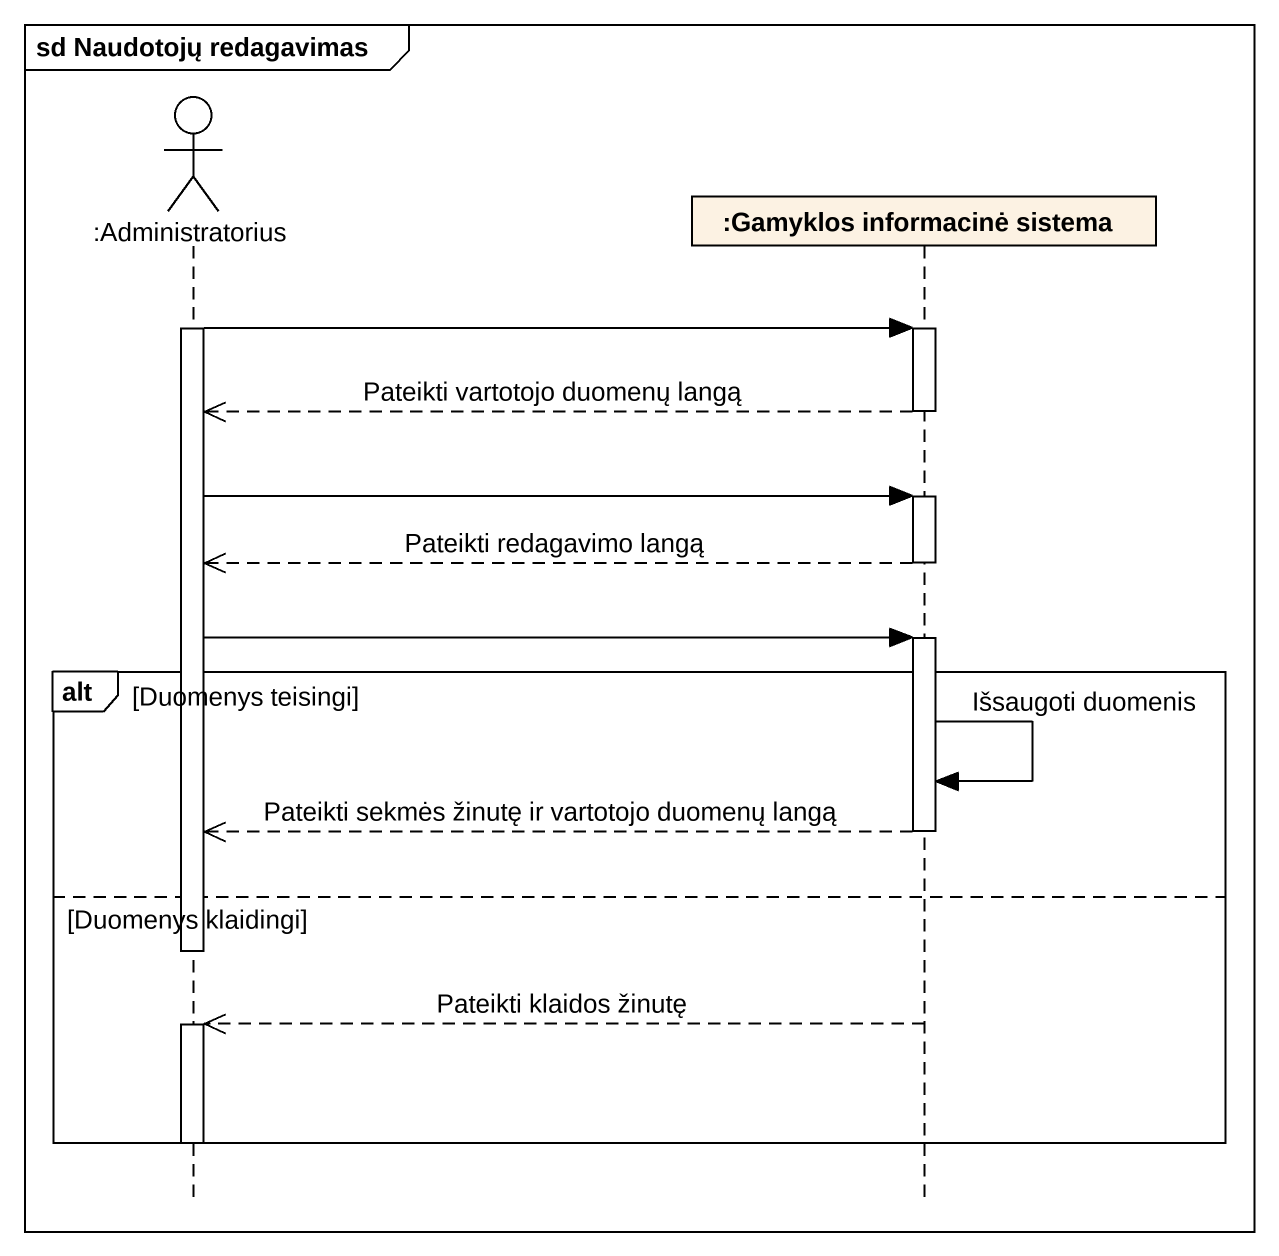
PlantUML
@startuml
mainframe sd Naudotojų redagavimas
hide footbox
actor ":Administratorius" as Administratorius
participant ":Gamyklos informacinė sistema" as Gamyklos_informacinė_sistema

activate Administratorius
Administratorius -> Gamyklos_informacinė_sistema
activate Gamyklos_informacinė_sistema
Gamyklos_informacinė_sistema -->> Administratorius : Pateikti vartotojo duomenų langą
deactivate Gamyklos_informacinė_sistema
Administratorius -> Gamyklos_informacinė_sistema
activate Gamyklos_informacinė_sistema
Gamyklos_informacinė_sistema -->> Administratorius : Pateikti redagavimo langą
deactivate Gamyklos_informacinė_sistema
Administratorius -> Gamyklos_informacinė_sistema
activate Gamyklos_informacinė_sistema
alt Duomenys teisingi
  Gamyklos_informacinė_sistema -> Gamyklos_informacinė_sistema : Išsaugoti duomenis
  Gamyklos_informacinė_sistema -->> Administratorius : Pateikti sekmės žinutę ir vartotojo duomenų langą
  deactivate Gamyklos_informacinė_sistema
else Duomenys klaidingi
  deactivate Administratorius
  Gamyklos_informacinė_sistema -->> Administratorius : Pateikti klaidos žinutę
  activate Administratorius
end
deactivate Administratorius
@enduml
